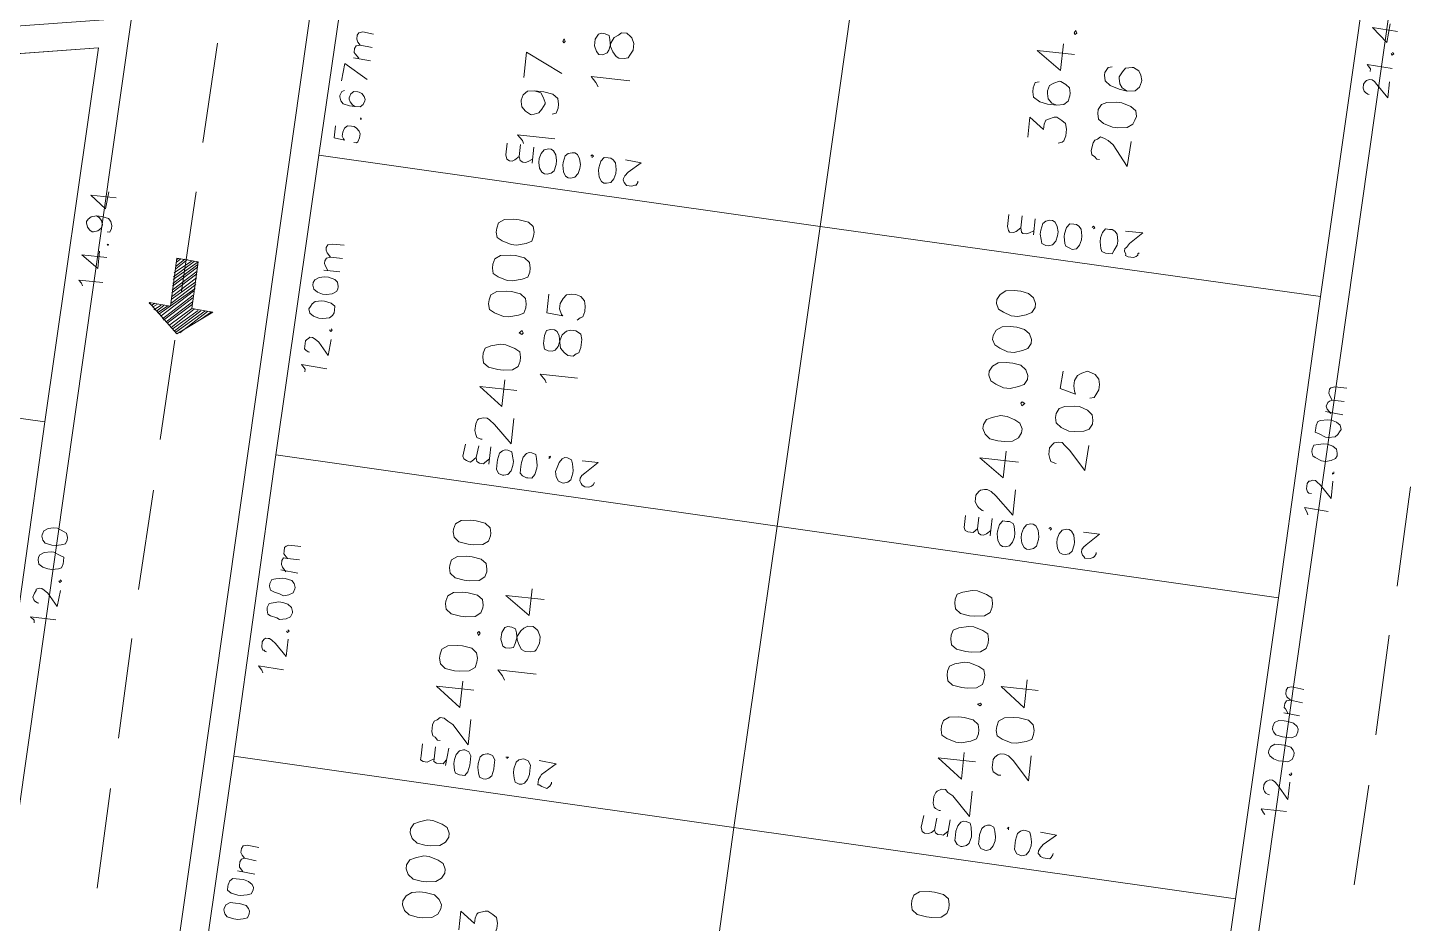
# Model space of a CAD drawing. Header units: metres. Extents: x -977055 to 805873, y -1033982 to 242021.
# Drawn here: x 2542.3 to 2597.1, y 998.5 to 1034.1 of the extents above; entities that cross this region are included whole.
import ezdxf

# ---------------------------------------------------------------- set-up
doc = ezdxf.new("R2010")
doc.units = ezdxf.units.M
for name, color, linetype in [('PDF_acera', 7, 'Continuous'), ('PDF_areas por lote', 7, 'Continuous'), ('PDF_COTAS', 7, 'Continuous'), ('PDF_CVL_LOTIF', 7, 'Continuous'), ('PDF_linea de centro', 7, 'Continuous'), ('PDF_lote nuevo', 7, 'Continuous'), ('PDF_LOTES', 7, 'Continuous'), ('PDF_No. lotes', 7, 'Continuous'), ('PDF_VIAS', 7, 'Continuous')]:
    doc.layers.add(name, color=color, linetype=linetype)

# ---------------------------------------------------------------- blocks, each defined once
blk = doc.blocks.new('CALLE')
at = {"layer": 'PDF_acera', "lineweight": 9}
for points in [[(-13.081824, -63.631008), (-7.154784, -96.3144), (-58.127328, -94.578624), (-59.397408, -93.223872), (-58.339008, -62.106912), (-56.984256, -60.836832), (-14.690592, -62.276256)], [(-13.97088, -63.800352), (-8.213184, -95.383008), (-20.151936, -94.959648)], [(-11.896416, -134.62848), (5.249664, -135.221184), (5.757696, -134.501472)]]:
    blk.add_lwpolyline(points, dxfattribs=at)
blk.add_lwpolyline([(6.731424, -134.62848), (-5.673024, -101.945088), (-58.339008, -100.166976), (-59.69376, -101.437056), (-60.75216, -132.554016), (-59.48208, -133.908768), (5.673024, -136.11024)], close=True, dxfattribs=at)
at = {"layer": 'PDF_areas por lote', "lineweight": 9}
for points in [[(-34.122816, -107.829792), (-34.29216, -107.914464), (-34.419168, -108.083808), (-34.461504, -108.337824), (-34.461504, -108.507168), (-34.419168, -108.80352), (-34.29216, -108.972864), (-34.122816, -109.057536), (-33.995808, -109.057536), (-33.826464, -108.972864), (-33.699456, -108.80352), (-33.65712, -108.507168), (-33.65712, -108.337824), (-33.699456, -108.083808), (-33.826464, -107.914464), (-33.995808, -107.829792)], [(-32.979744, -107.829792), (-33.149088, -107.914464), (-33.276096, -108.083808), (-33.318432, -108.337824), (-33.318432, -108.507168), (-33.276096, -108.80352), (-33.149088, -108.972864), (-32.979744, -109.057536), (-32.852736, -109.057536), (-32.683392, -108.972864), (-32.59872, -108.80352), (-32.514048, -108.507168), (-32.514048, -108.337824), (-32.59872, -108.083808), (-32.683392, -107.914464), (-32.852736, -107.829792)], [(-31.836672, -107.829792), (-32.006016, -107.914464), (-32.133024, -108.083808), (-32.17536, -108.337824), (-32.17536, -108.507168), (-32.133024, -108.80352), (-32.006016, -108.972864), (-31.836672, -109.057536), (-31.709664, -109.057536), (-31.54032, -108.972864), (-31.455648, -108.80352), (-31.370976, -108.507168), (-31.370976, -108.337824), (-31.455648, -108.083808), (-31.54032, -107.914464), (-31.709664, -107.829792)], [(-26.24832, -108.16848), (-26.417664, -108.210816), (-26.544672, -108.38016), (-26.587008, -108.676512), (-26.587008, -108.845856), (-26.544672, -109.142208), (-26.417664, -109.311552), (-26.24832, -109.353888), (-26.121312, -109.353888), (-25.951968, -109.311552), (-25.82496, -109.142208), (-25.782624, -108.845856), (-25.782624, -108.676512), (-25.82496, -108.38016), (-25.951968, -108.210816), (-26.121312, -108.16848)], [(-24.512544, -108.16848), (-24.681888, -108.210816), (-24.808896, -108.38016), (-24.851232, -108.676512), (-24.851232, -108.845856), (-24.808896, -109.142208), (-24.681888, -109.311552), (-24.512544, -109.353888), (-24.427872, -109.353888), (-24.258528, -109.311552), (-24.13152, -109.142208), (-24.089184, -108.845856), (-24.089184, -108.676512), (-24.13152, -108.38016), (-24.258528, -108.210816), (-24.427872, -108.16848)], [(-23.369472, -108.16848), (-23.538816, -108.210816), (-23.665824, -108.38016), (-23.70816, -108.676512), (-23.70816, -108.845856), (-23.665824, -109.142208), (-23.538816, -109.311552), (-23.369472, -109.353888), (-23.2848, -109.353888), (-23.115456, -109.311552), (-22.988448, -109.142208), (-22.946112, -108.845856), (-22.946112, -108.676512), (-22.988448, -108.38016), (-23.115456, -108.210816), (-23.2848, -108.16848)], [(-22.2264, -108.16848), (-22.395744, -108.210816), (-22.522752, -108.38016), (-22.565088, -108.676512), (-22.565088, -108.845856), (-22.522752, -109.142208), (-22.395744, -109.311552), (-22.2264, -109.353888), (-22.141728, -109.353888), (-21.972384, -109.311552), (-21.845376, -109.142208), (-21.80304, -108.845856), (-21.80304, -108.676512), (-21.845376, -108.38016), (-21.972384, -108.210816), (-22.141728, -108.16848)], [(-16.638048, -108.507168), (-16.807392, -108.549504), (-16.9344, -108.718848), (-16.976736, -109.0152), (-16.976736, -109.184544), (-16.9344, -109.480896), (-16.807392, -109.65024), (-16.638048, -109.692576), (-16.51104, -109.692576), (-16.341696, -109.65024), (-16.257024, -109.480896), (-16.172352, -109.184544), (-16.172352, -109.0152), (-16.257024, -108.718848), (-16.341696, -108.549504), (-16.51104, -108.507168)], [(-14.944608, -108.507168), (-15.113952, -108.549504), (-15.198624, -108.718848), (-15.283296, -109.0152), (-15.283296, -109.184544), (-15.198624, -109.480896), (-15.113952, -109.65024), (-14.944608, -109.692576), (-14.8176, -109.692576), (-14.648256, -109.65024), (-14.521248, -109.480896), (-14.478912, -109.184544), (-14.478912, -109.0152), (-14.521248, -108.718848), (-14.648256, -108.549504), (-14.8176, -108.507168)], [(-13.801536, -108.507168), (-13.97088, -108.549504), (-14.055552, -108.718848), (-14.140224, -109.0152), (-14.140224, -109.184544), (-14.055552, -109.480896), (-13.97088, -109.65024), (-13.801536, -109.692576), (-13.674528, -109.692576), (-13.505184, -109.65024), (-13.378176, -109.480896), (-13.33584, -109.184544), (-13.33584, -109.0152), (-13.378176, -108.718848), (-13.505184, -108.549504), (-13.674528, -108.507168)], [(-12.658464, -108.507168), (-12.827808, -108.549504), (-12.91248, -108.718848), (-12.997152, -109.0152), (-12.997152, -109.184544), (-12.91248, -109.480896), (-12.827808, -109.65024), (-12.658464, -109.692576), (-12.531456, -109.692576), (-12.362112, -109.65024), (-12.235104, -109.480896), (-12.192768, -109.184544), (-12.192768, -109.0152), (-12.235104, -108.718848), (-12.362112, -108.549504), (-12.531456, -108.507168)], [(-25.316928, -109.269216), (-25.4016, -109.311552), (-25.316928, -109.353888), (-25.274592, -109.311552)], [(-15.748992, -109.565568), (-15.791328, -109.65024), (-15.748992, -109.692576), (-15.66432, -109.65024)], [(-6.435072, -109.946592), (-6.477408, -109.988928), (-6.435072, -110.031264), (-6.3504, -109.988928)], [(-32.38704, -123.8328), (-32.556384, -123.875136), (-32.683392, -124.04448), (-32.725728, -124.340832), (-32.725728, -124.510176), (-32.683392, -124.806528), (-32.556384, -124.975872), (-32.38704, -125.018208), (-32.260032, -125.018208), (-32.090688, -124.975872), (-31.96368, -124.806528), (-31.921344, -124.510176), (-31.921344, -124.340832), (-31.96368, -124.04448), (-32.090688, -123.875136), (-32.260032, -123.8328)], [(-26.798688, -124.171488), (-26.968032, -124.213824), (-27.052704, -124.383168), (-27.137376, -124.67952), (-27.137376, -124.848864), (-27.052704, -125.145216), (-26.968032, -125.31456), (-26.798688, -125.356896), (-26.67168, -125.356896), (-26.502336, -125.31456), (-26.375328, -125.145216), (-26.332992, -124.848864), (-26.332992, -124.67952), (-26.375328, -124.383168), (-26.502336, -124.213824), (-26.67168, -124.171488)], [(-25.062912, -124.171488), (-25.232256, -124.213824), (-25.359264, -124.383168), (-25.4016, -124.67952), (-25.4016, -124.848864), (-25.359264, -125.145216), (-25.232256, -125.31456), (-25.062912, -125.356896), (-24.935904, -125.356896), (-24.76656, -125.31456), (-24.681888, -125.145216), (-24.597216, -124.848864), (-24.597216, -124.67952), (-24.681888, -124.383168), (-24.76656, -124.213824), (-24.935904, -124.171488)], [(-23.91984, -124.171488), (-24.089184, -124.213824), (-24.216192, -124.383168), (-24.258528, -124.67952), (-24.258528, -124.848864), (-24.216192, -125.145216), (-24.089184, -125.31456), (-23.91984, -125.356896), (-23.792832, -125.356896), (-23.623488, -125.31456), (-23.538816, -125.145216), (-23.454144, -124.848864), (-23.454144, -124.67952), (-23.538816, -124.383168), (-23.623488, -124.213824), (-23.792832, -124.171488)], [(-22.776768, -124.171488), (-22.946112, -124.213824), (-23.07312, -124.383168), (-23.115456, -124.67952), (-23.115456, -124.848864), (-23.07312, -125.145216), (-22.946112, -125.31456), (-22.776768, -125.356896), (-22.64976, -125.356896), (-22.480416, -125.31456), (-22.395744, -125.145216), (-22.311072, -124.848864), (-22.311072, -124.67952), (-22.395744, -124.383168), (-22.480416, -124.213824), (-22.64976, -124.171488)], [(-17.188416, -124.46784), (-17.35776, -124.552512), (-17.484768, -124.721856), (-17.527104, -124.975872), (-17.527104, -125.187552), (-17.484768, -125.441568), (-17.35776, -125.610912), (-17.188416, -125.695584), (-17.061408, -125.695584), (-16.892064, -125.610912), (-16.807392, -125.441568), (-16.72272, -125.187552), (-16.72272, -124.975872), (-16.807392, -124.721856), (-16.892064, -124.552512), (-17.061408, -124.46784)], [(-15.494976, -124.46784), (-15.66432, -124.552512), (-15.748992, -124.721856), (-15.833664, -124.975872), (-15.833664, -125.187552), (-15.748992, -125.441568), (-15.66432, -125.610912), (-15.494976, -125.695584), (-15.367968, -125.695584), (-15.198624, -125.610912), (-15.071616, -125.441568), (-15.02928, -125.187552), (-15.02928, -124.975872), (-15.071616, -124.721856), (-15.198624, -124.552512), (-15.367968, -124.46784)], [(-14.351904, -124.46784), (-14.521248, -124.552512), (-14.60592, -124.721856), (-14.690592, -124.975872), (-14.690592, -125.187552), (-14.60592, -125.441568), (-14.521248, -125.610912), (-14.351904, -125.695584), (-14.224896, -125.695584), (-14.055552, -125.610912), (-13.928544, -125.441568), (-13.886208, -125.187552), (-13.886208, -124.975872), (-13.928544, -124.721856), (-14.055552, -124.552512), (-14.224896, -124.46784)], [(-13.208832, -124.46784), (-13.378176, -124.552512), (-13.462848, -124.721856), (-13.54752, -124.975872), (-13.54752, -125.187552), (-13.462848, -125.441568), (-13.378176, -125.610912), (-13.208832, -125.695584), (-13.081824, -125.695584), (-12.91248, -125.610912), (-12.785472, -125.441568), (-12.743136, -125.187552), (-12.743136, -124.975872), (-12.785472, -124.721856), (-12.91248, -124.552512), (-13.081824, -124.46784)], [(-25.867296, -125.229888), (-25.909632, -125.31456), (-25.867296, -125.356896), (-25.82496, -125.31456)], [(-16.257024, -125.568576), (-16.341696, -125.610912), (-16.257024, -125.695584), (-16.214688, -125.610912)], [(-4.44528, -125.991936), (-4.487616, -126.034272), (-4.44528, -126.076608), (-4.360608, -126.034272)]]:
    blk.add_lwpolyline(points, close=True, dxfattribs=at)
for points in [[(-28.830816, -108.464832), (-28.830816, -108.38016), (-28.746144, -108.295488), (-28.703808, -108.210816), (-28.5768, -108.16848), (-28.36512, -108.16848), (-28.238112, -108.210816), (-28.195776, -108.295488), (-28.111104, -108.38016), (-28.111104, -108.507168), (-28.195776, -108.634176), (-28.280448, -108.80352), (-28.873152, -109.353888), (-28.068768, -109.353888)], [(-27.137376, -109.353888), (-27.137376, -108.16848), (-27.73008, -108.972864), (-26.88336, -108.972864)], [(-19.220544, -108.761184), (-19.220544, -108.718848), (-19.178208, -108.59184), (-19.093536, -108.549504), (-18.966528, -108.507168), (-18.754848, -108.507168), (-18.62784, -108.549504), (-18.585504, -108.59184), (-18.543168, -108.718848), (-18.543168, -108.845856), (-18.585504, -108.930528), (-18.712512, -109.099872), (-19.26288, -109.692576), (-18.458496, -109.692576)], [(-17.56944, -109.692576), (-17.56944, -108.507168), (-18.119808, -109.269216), (-17.273088, -109.269216)], [(-9.779616, -109.057536), (-9.694944, -109.0152), (-9.5256, -108.845856), (-9.5256, -110.031264)], [(-8.086176, -109.22688), (-8.128512, -109.43856), (-8.25552, -109.523232), (-8.424864, -109.607904), (-8.4672, -109.607904), (-8.636544, -109.523232), (-8.763552, -109.43856), (-8.848224, -109.22688), (-8.848224, -109.184544), (-8.763552, -109.0152), (-8.636544, -108.888192), (-8.4672, -108.845856), (-8.424864, -108.845856), (-8.25552, -108.888192), (-8.128512, -109.0152), (-8.086176, -109.22688), (-8.086176, -109.523232), (-8.128512, -109.819584), (-8.25552, -109.988928), (-8.424864, -110.031264), (-8.551872, -110.031264), (-8.721216, -109.988928), (-8.763552, -109.86192)], [(-7.451136, -110.031264), (-6.900768, -108.845856), (-7.705152, -108.845856)], [(-29.338848, -124.425504), (-29.338848, -124.383168), (-29.296512, -124.25616), (-29.254176, -124.213824), (-29.127168, -124.171488), (-28.915488, -124.171488), (-28.78848, -124.213824), (-28.746144, -124.25616), (-28.661472, -124.383168), (-28.661472, -124.510176), (-28.746144, -124.594848), (-28.830816, -124.764192), (-29.42352, -125.356896), (-28.619136, -125.356896)], [(-27.687744, -125.356896), (-27.687744, -124.171488), (-28.280448, -124.975872), (-27.433728, -124.975872)], [(-19.770912, -124.764192), (-19.770912, -124.721856), (-19.68624, -124.594848), (-19.643904, -124.552512), (-19.516896, -124.46784), (-19.305216, -124.46784), (-19.178208, -124.552512), (-19.135872, -124.594848), (-19.093536, -124.721856), (-19.093536, -124.806528), (-19.135872, -124.933536), (-19.26288, -125.10288), (-19.813248, -125.695584), (-19.008864, -125.695584)], [(-18.119808, -125.695584), (-18.119808, -124.46784), (-18.670176, -125.272224), (-17.823456, -125.272224)], [(-7.874496, -124.8912), (-7.239456, -124.8912), (-7.578144, -125.356896), (-7.4088, -125.356896), (-7.281792, -125.399232), (-7.239456, -125.483904), (-7.154784, -125.653248), (-7.154784, -125.73792), (-7.239456, -125.907264), (-7.324128, -126.034272), (-7.493472, -126.076608), (-7.705152, -126.076608), (-7.874496, -126.034272), (-7.916832, -125.991936), (-7.959168, -125.864928)], [(-6.096384, -125.060544), (-6.13872, -124.933536), (-6.308064, -124.8912), (-6.435072, -124.8912), (-6.604416, -124.933536), (-6.731424, -125.145216), (-6.77376, -125.399232), (-6.77376, -125.695584), (-6.731424, -125.907264), (-6.604416, -126.034272), (-6.435072, -126.076608), (-6.3504, -126.076608), (-6.181056, -126.034272), (-6.096384, -125.907264), (-6.011712, -125.73792), (-6.011712, -125.695584), (-6.096384, -125.52624), (-6.181056, -125.399232), (-6.3504, -125.356896), (-6.435072, -125.356896), (-6.604416, -125.399232), (-6.731424, -125.52624), (-6.77376, -125.695584)], [(-5.122656, -126.076608), (-5.122656, -124.8912), (-5.673024, -125.695584), (-4.826304, -125.695584)]]:
    blk.add_lwpolyline(points, dxfattribs=at)
at = {"layer": 'PDF_COTAS', "lineweight": 9}
for points in [[(-26.502336, -95.298336), (-26.417664, -95.298336), (-26.332992, -95.171328), (-26.332992, -95.975712)], [(-25.867296, -95.383008), (-25.867296, -95.340672), (-25.82496, -95.256), (-25.782624, -95.213664), (-25.697952, -95.171328), (-25.570944, -95.213664), (-25.486272, -95.256), (-25.443936, -95.256), (-25.4016, -95.340672), (-25.4016, -95.425344), (-25.443936, -95.510016), (-25.528608, -95.637024), (-25.909632, -95.975712), (-25.4016, -96.018048)], [(-15.748992, -95.67936), (-15.66432, -95.637024), (-15.579648, -95.552352), (-15.579648, -96.3144)], [(-14.775264, -96.356736), (-14.775264, -95.552352), (-15.156288, -96.10272), (-14.60592, -96.10272)], [(-13.505184, -95.89104), (-13.54752, -95.975712), (-13.632192, -96.060384), (-13.7592, -96.10272), (-13.801536, -96.10272), (-13.886208, -96.060384), (-13.97088, -95.975712), (-14.013216, -95.848704), (-14.013216, -95.806368), (-13.97088, -95.721696), (-13.886208, -95.637024), (-13.7592, -95.594688), (-13.716864, -95.594688), (-13.632192, -95.637024), (-13.54752, -95.721696), (-13.505184, -95.89104), (-13.505184, -96.060384), (-13.54752, -96.272064), (-13.632192, -96.356736), (-13.7592, -96.399072), (-13.843872, -96.399072), (-13.97088, -96.356736), (-13.97088, -96.272064)], [(-12.870144, -96.441408), (-12.870144, -95.637024), (-13.251168, -96.145056), (-12.7008, -96.187392)], [(-25.105248, -95.933376), (-25.147584, -95.975712), (-25.105248, -96.018048), (-25.062912, -95.975712)], [(-14.351904, -96.3144), (-14.39424, -96.356736), (-14.351904, -96.356736)], [(-33.65712, -103.08816), (-33.614784, -102.537792)], [(-33.614784, -102.707136), (-33.487776, -102.580128), (-33.44544, -102.580128), (-33.318432, -102.580128), (-33.23376, -102.622464), (-33.191424, -102.707136), (-33.23376, -103.08816)], [(-33.191424, -102.707136), (-33.106752, -102.622464), (-33.02208, -102.580128), (-32.895072, -102.580128), (-32.8104, -102.622464), (-32.768064, -102.749472), (-32.8104, -103.130496)], [(-27.30672, -102.6648), (-27.222048, -102.622464), (-27.09504, -102.495456), (-27.137376, -103.29984)], [(-26.629344, -102.707136), (-26.629344, -102.6648), (-26.587008, -102.622464), (-26.587008, -102.580128), (-26.502336, -102.537792), (-26.332992, -102.537792), (-26.24832, -102.580128), (-26.205984, -102.622464), (-26.205984, -102.707136), (-26.205984, -102.749472), (-26.24832, -102.834144), (-26.332992, -102.961152), (-26.714016, -103.342176), (-26.163648, -103.342176)], [(-17.696448, -102.961152), (-17.611776, -102.961152), (-17.484768, -102.834144), (-17.527104, -103.638528)], [(-25.909632, -103.257504), (-25.951968, -103.29984), (-25.909632, -103.342176), (-25.867296, -103.29984)], [(-24.046848, -103.426848), (-24.004512, -102.87648)], [(-24.046848, -103.045824), (-23.91984, -102.918816), (-23.835168, -102.87648), (-23.70816, -102.87648), (-23.623488, -102.918816), (-23.623488, -103.045824), (-23.623488, -103.426848)], [(-23.623488, -103.045824), (-23.49648, -102.918816), (-23.411808, -102.918816), (-23.2848, -102.918816), (-23.242464, -102.961152), (-23.200128, -103.045824), (-23.200128, -103.426848)], [(-17.061408, -103.045824), (-17.061408, -103.003488), (-17.019072, -102.918816), (-16.976736, -102.87648), (-16.892064, -102.87648), (-16.72272, -102.87648), (-16.680384, -102.918816), (-16.638048, -102.961152), (-16.595712, -103.003488), (-16.595712, -103.08816), (-16.638048, -103.172832), (-16.72272, -103.29984), (-17.103744, -103.638528), (-16.595712, -103.680864)], [(-14.436576, -103.7232), (-14.436576, -103.215168)], [(-14.436576, -103.342176), (-14.309568, -103.257504), (-14.224896, -103.215168), (-14.140224, -103.215168), (-14.055552, -103.257504), (-14.013216, -103.384512), (-14.013216, -103.765536)], [(-14.013216, -103.384512), (-13.886208, -103.257504), (-13.801536, -103.215168), (-13.716864, -103.215168), (-13.632192, -103.257504), (-13.589856, -103.384512), (-13.589856, -103.765536)], [(-9.864288, -103.08816), (-10.245312, -103.08816), (-10.287648, -103.426848), (-10.245312, -103.384512), (-10.16064, -103.342176), (-10.033632, -103.342176), (-9.906624, -103.384512), (-9.821952, -103.469184), (-9.821952, -103.596192), (-9.821952, -103.680864), (-9.864288, -103.765536), (-9.94896, -103.850208), (-10.033632, -103.892544), (-10.16064, -103.892544), (-10.287648, -103.850208), (-10.329984, -103.807872), (-10.329984, -103.7232)], [(-8.721216, -103.257504), (-8.763552, -103.172832), (-8.89056, -103.130496), (-8.932896, -103.130496), (-9.059904, -103.172832), (-9.144576, -103.257504), (-9.186912, -103.469184), (-9.186912, -103.638528), (-9.186912, -103.807872), (-9.10224, -103.892544), (-8.975232, -103.93488), (-8.932896, -103.93488), (-8.848224, -103.892544), (-8.763552, -103.807872), (-8.721216, -103.7232), (-8.721216, -103.680864), (-8.721216, -103.553856), (-8.805888, -103.469184), (-8.932896, -103.426848), (-8.975232, -103.426848), (-9.059904, -103.469184), (-9.144576, -103.553856), (-9.186912, -103.638528)], [(-8.424864, -103.130496), (-7.874496, -103.172832), (-8.297856, -103.93488)], [(-16.29936, -103.596192), (-16.341696, -103.638528), (-16.29936, -103.680864), (-16.257024, -103.638528)], [(-7.705152, -103.977216), (-7.662816, -103.426848)], [(-7.662816, -103.596192), (-7.535808, -103.469184), (-7.493472, -103.426848), (-7.366464, -103.426848), (-7.281792, -103.469184), (-7.239456, -103.596192), (-7.281792, -103.977216)], [(-7.239456, -103.596192), (-7.154784, -103.51152), (-7.070112, -103.469184), (-6.943104, -103.469184), (-6.858432, -103.51152), (-6.816096, -103.638528), (-6.858432, -103.977216)], [(-9.567936, -103.850208), (-9.567936, -103.892544), (-9.5256, -103.850208)], [(-29.42352, -108.337824), (-29.508192, -108.210816), (-29.550528, -108.126144), (-29.550528, -107.999136), (-29.508192, -107.914464), (-29.381184, -107.914464), (-29.00016, -107.914464)], [(-29.42352, -108.718848), (-29.550528, -108.634176), (-29.550528, -108.549504), (-29.550528, -108.422496), (-29.508192, -108.337824), (-29.42352, -108.337824), (-29.042496, -108.337824)], [(-19.813248, -108.634176), (-19.940256, -108.507168), (-19.982592, -108.464832), (-19.940256, -108.337824), (-19.89792, -108.253152), (-19.813248, -108.210816), (-19.432224, -108.253152)], [(-29.042496, -108.761184), (-29.592864, -108.718848)], [(-19.813248, -109.057536), (-19.940256, -108.930528), (-19.982592, -108.888192), (-19.982592, -108.761184), (-19.940256, -108.676512), (-19.813248, -108.634176), (-19.432224, -108.676512)], [(-10.202976, -108.972864), (-10.329984, -108.845856), (-10.37232, -108.761184), (-10.37232, -108.676512), (-10.329984, -108.59184), (-10.202976, -108.549504), (-9.821952, -108.549504)], [(-19.432224, -109.057536), (-19.982592, -109.057536)], [(-10.245312, -109.396224), (-10.329984, -109.269216), (-10.37232, -109.184544), (-10.37232, -109.099872), (-10.329984, -109.0152), (-10.202976, -108.972864), (-9.821952, -108.972864)], [(-9.864288, -109.396224), (-10.37232, -109.396224)], [(-29.169504, -110.623968), (-29.127168, -110.666304), (-29.127168, -110.623968), (-29.127168, -110.581632)], [(-19.601568, -110.92032), (-19.559232, -110.962656), (-19.516896, -110.962656), (-19.559232, -110.92032)], [(-9.991296, -111.259008), (-9.94896, -111.301344), (-9.906624, -111.259008), (-9.94896, -111.216672)], [(-29.762208, -112.105728), (-29.804544, -112.105728), (-29.889216, -112.063392), (-29.931552, -112.021056), (-29.973888, -111.97872), (-29.931552, -111.809376), (-29.889216, -111.724704), (-29.889216, -111.682368), (-29.804544, -111.682368), (-29.719872, -111.682368), (-29.6352, -111.724704), (-29.550528, -111.76704), (-29.169504, -112.1904), (-29.127168, -111.640032)], [(-20.194272, -112.444416), (-20.278944, -112.40208), (-20.32128, -112.359744), (-20.363616, -112.275072), (-20.363616, -112.148064), (-20.32128, -112.063392), (-20.278944, -112.021056), (-20.194272, -111.97872), (-20.1096, -111.97872), (-20.024928, -112.021056), (-19.940256, -112.105728), (-19.559232, -112.486752), (-19.559232, -111.97872)], [(-10.584, -112.783104), (-10.626336, -112.783104), (-10.711008, -112.740768), (-10.711008, -112.698432), (-10.753344, -112.61376), (-10.753344, -112.444416), (-10.711008, -112.40208), (-10.668672, -112.359744), (-10.584, -112.317408), (-10.541664, -112.317408), (-10.456992, -112.359744), (-10.329984, -112.444416), (-9.991296, -112.82544), (-9.94896, -112.317408)], [(-29.973888, -124.298496), (-30.05856, -124.213824), (-30.100896, -124.129152), (-30.100896, -124.002144), (-30.05856, -123.917472), (-29.931552, -123.875136), (-29.550528, -123.917472)], [(-20.363616, -124.637184), (-20.490624, -124.510176), (-20.490624, -124.425504), (-20.490624, -124.340832), (-20.448288, -124.25616), (-20.363616, -124.213824), (-19.982592, -124.213824)], [(-29.973888, -124.721856), (-30.100896, -124.594848), (-30.100896, -124.552512), (-30.100896, -124.425504), (-30.05856, -124.340832), (-29.973888, -124.298496), (-29.592864, -124.340832)], [(-20.363616, -125.060544), (-20.490624, -124.933536), (-20.53296, -124.848864), (-20.53296, -124.764192), (-20.490624, -124.67952), (-20.363616, -124.637184), (-19.982592, -124.637184)], [(-10.753344, -124.975872), (-10.880352, -124.848864), (-10.922688, -124.764192), (-10.922688, -124.637184), (-10.880352, -124.594848), (-10.753344, -124.552512), (-10.37232, -124.552512)], [(-29.592864, -124.764192), (-30.143232, -124.721856)], [(-19.982592, -125.060544), (-20.53296, -125.060544)], [(-10.79568, -125.399232), (-10.880352, -125.272224), (-10.922688, -125.187552), (-10.922688, -125.060544), (-10.880352, -125.018208), (-10.753344, -124.975872), (-10.37232, -124.975872)], [(-10.414656, -125.399232), (-10.922688, -125.399232)], [(-29.719872, -126.626976), (-29.677536, -126.626976), (-29.6352, -126.626976), (-29.677536, -126.58464)], [(-20.151936, -126.923328), (-20.1096, -126.965664), (-20.067264, -126.923328), (-20.1096, -126.880992)], [(-10.541664, -127.262016), (-10.499328, -127.304352), (-10.456992, -127.262016), (-10.499328, -127.21968)], [(-30.312576, -128.108736), (-30.354912, -128.108736), (-30.439584, -128.0664), (-30.48192, -128.024064), (-30.48192, -127.939392), (-30.48192, -127.812384), (-30.439584, -127.727712), (-30.397248, -127.685376), (-30.354912, -127.64304), (-30.27024, -127.64304), (-30.185568, -127.685376), (-30.05856, -127.770048), (-29.719872, -128.151072), (-29.677536, -127.64304)], [(-20.702304, -128.447424), (-20.74464, -128.447424), (-20.829312, -128.405088), (-20.871648, -128.362752), (-20.913984, -128.27808), (-20.913984, -128.108736), (-20.871648, -128.0664), (-20.829312, -128.024064), (-20.74464, -127.981728), (-20.659968, -127.981728), (-20.575296, -128.024064), (-20.490624, -128.108736), (-20.1096, -128.48976), (-20.1096, -127.981728)], [(-11.134368, -128.786112), (-11.176704, -128.743776), (-11.21904, -128.743776), (-11.261376, -128.70144), (-11.303712, -128.616768), (-11.303712, -128.447424), (-11.261376, -128.362752), (-11.21904, -128.362752), (-11.134368, -128.320416), (-11.049696, -128.320416), (-11.00736, -128.362752), (-10.880352, -128.447424), (-10.499328, -128.828448), (-10.499328, -128.27808)], [(-28.36512, -134.62848), (-28.322784, -134.586144), (-28.195776, -134.501472), (-28.195776, -135.305856)], [(-27.73008, -134.713152), (-27.73008, -134.670816), (-27.687744, -134.586144), (-27.645408, -134.543808), (-27.560736, -134.501472), (-27.433728, -134.501472), (-27.349056, -134.543808), (-27.30672, -134.586144), (-27.264384, -134.670816), (-27.264384, -134.755488), (-27.30672, -134.84016), (-27.391392, -134.924832), (-27.814752, -135.305856), (-27.264384, -135.305856)], [(-25.147584, -135.390528), (-25.105248, -134.882496)], [(-25.105248, -135.009504), (-24.97824, -134.924832), (-24.935904, -134.882496), (-24.808896, -134.882496), (-24.724224, -134.924832), (-24.681888, -135.05184), (-24.724224, -135.432864)], [(-24.681888, -135.05184), (-24.597216, -134.924832), (-24.512544, -134.882496), (-24.385536, -134.882496), (-24.300864, -134.924832), (-24.258528, -135.05184), (-24.300864, -135.432864)], [(-18.797184, -134.967168), (-18.712512, -134.924832), (-18.585504, -134.84016), (-18.62784, -135.602208)], [(-18.119808, -135.009504), (-18.119808, -134.924832), (-18.077472, -134.882496), (-17.9928, -134.84016), (-17.823456, -134.84016), (-17.738784, -134.882496), (-17.738784, -134.924832), (-17.696448, -135.009504), (-17.696448, -135.094176), (-17.738784, -135.136512), (-17.823456, -135.26352), (-18.20448, -135.644544), (-17.654112, -135.644544)], [(-27.010368, -135.26352), (-27.052704, -135.305856), (-27.010368, -135.348192), (-26.968032, -135.305856)], [(-15.537312, -135.729216), (-15.494976, -135.178848)], [(-15.537312, -135.348192), (-15.410304, -135.221184), (-15.325632, -135.178848), (-15.198624, -135.221184), (-15.156288, -135.26352), (-15.113952, -135.348192), (-15.113952, -135.729216)], [(-15.113952, -135.348192), (-14.986944, -135.26352), (-14.902272, -135.221184), (-14.775264, -135.221184), (-14.732928, -135.26352), (-14.690592, -135.390528), (-14.690592, -135.771552)], [(-5.376672, -135.4752), (-5.376672, -135.432864), (-5.334336, -135.348192), (-5.292, -135.305856), (-5.207328, -135.26352), (-5.08032, -135.26352), (-4.995648, -135.305856), (-4.953312, -135.348192), (-4.910976, -135.432864), (-4.910976, -135.517536), (-4.953312, -135.602208), (-5.037984, -135.68688), (-5.419008, -136.067904), (-4.910976, -136.067904)], [(-4.65696, -135.432864), (-4.572288, -135.432864), (-4.44528, -135.305856), (-4.487616, -136.11024)], [(-3.302208, -136.152576), (-3.259872, -135.348192), (-3.683232, -135.856224), (-3.090528, -135.89856)], [(-17.400096, -135.602208), (-17.442432, -135.602208), (-17.400096, -135.644544), (-17.35776, -135.644544)], [(-4.02192, -136.025568), (-4.064256, -136.067904), (-4.02192, -136.11024), (-3.979584, -136.067904)]]:
    blk.add_lwpolyline(points, dxfattribs=at)
for points in [[(-24.512544, -95.213664), (-24.639552, -95.256), (-24.724224, -95.383008), (-24.76656, -95.552352), (-24.76656, -95.67936), (-24.724224, -95.89104), (-24.681888, -95.975712), (-24.55488, -96.018048), (-24.470208, -96.018048), (-24.3432, -96.018048), (-24.300864, -95.89104), (-24.216192, -95.67936), (-24.216192, -95.594688), (-24.258528, -95.383008), (-24.3432, -95.256), (-24.427872, -95.213664)], [(-23.750496, -95.256), (-23.877504, -95.298336), (-23.962176, -95.383008), (-24.004512, -95.594688), (-24.004512, -95.721696), (-23.962176, -95.89104), (-23.91984, -96.018048), (-23.792832, -96.060384), (-23.70816, -96.060384), (-23.581152, -96.018048), (-23.538816, -95.933376), (-23.454144, -95.721696), (-23.454144, -95.594688), (-23.49648, -95.425344), (-23.581152, -95.298336), (-23.70816, -95.256)], [(-34.884864, -102.24144), (-35.011872, -102.283776), (-35.096544, -102.368448), (-35.13888, -102.580128), (-35.13888, -102.707136), (-35.096544, -102.87648), (-35.054208, -103.003488), (-34.9272, -103.045824), (-34.842528, -103.045824), (-34.757856, -103.003488), (-34.673184, -102.918816), (-34.630848, -102.707136), (-34.630848, -102.580128), (-34.630848, -102.410784), (-34.71552, -102.283776), (-34.842528, -102.24144)], [(-34.122816, -102.283776), (-34.249824, -102.283776), (-34.334496, -102.410784), (-34.376832, -102.622464), (-34.376832, -102.707136), (-34.334496, -102.918816), (-34.29216, -103.045824), (-34.165152, -103.08816), (-34.08048, -103.08816), (-33.995808, -103.045824), (-33.911136, -102.918816), (-33.8688, -102.749472), (-33.8688, -102.622464), (-33.8688, -102.410784), (-33.953472, -102.326112), (-34.08048, -102.283776)], [(-25.316928, -102.580128), (-25.443936, -102.622464), (-25.486272, -102.707136), (-25.528608, -102.918816), (-25.570944, -103.003488), (-25.528608, -103.215168), (-25.443936, -103.342176), (-25.316928, -103.384512), (-25.274592, -103.384512), (-25.147584, -103.342176), (-25.062912, -103.215168), (-25.020576, -103.045824), (-25.020576, -102.918816), (-25.062912, -102.749472), (-25.105248, -102.622464), (-25.232256, -102.580128)], [(-24.55488, -102.580128), (-24.681888, -102.622464), (-24.724224, -102.749472), (-24.76656, -102.918816), (-24.808896, -103.045824), (-24.76656, -103.215168), (-24.681888, -103.342176), (-24.55488, -103.384512), (-24.512544, -103.384512), (-24.385536, -103.342176), (-24.300864, -103.257504), (-24.258528, -103.045824), (-24.258528, -102.961152), (-24.300864, -102.749472), (-24.3432, -102.622464), (-24.470208, -102.580128)], [(-15.706656, -102.87648), (-15.833664, -102.918816), (-15.918336, -103.045824), (-15.960672, -103.215168), (-15.960672, -103.342176), (-15.918336, -103.553856), (-15.833664, -103.638528), (-15.748992, -103.680864), (-15.66432, -103.680864), (-15.537312, -103.680864), (-15.45264, -103.553856), (-15.410304, -103.342176), (-15.410304, -103.257504), (-15.45264, -103.045824), (-15.537312, -102.961152), (-15.621984, -102.918816)], [(-14.944608, -102.918816), (-15.071616, -102.961152), (-15.156288, -103.08816), (-15.198624, -103.257504), (-15.198624, -103.384512), (-15.156288, -103.553856), (-15.071616, -103.680864), (-14.986944, -103.7232), (-14.902272, -103.7232), (-14.775264, -103.680864), (-14.690592, -103.596192), (-14.648256, -103.384512), (-14.648256, -103.257504), (-14.690592, -103.08816), (-14.775264, -102.961152), (-14.859936, -102.918816)], [(-29.84688, -109.269216), (-29.84688, -109.353888), (-29.719872, -109.43856), (-29.508192, -109.480896), (-29.42352, -109.480896), (-29.21184, -109.480896), (-29.084832, -109.396224), (-29.042496, -109.269216), (-29.042496, -109.22688), (-29.084832, -109.099872), (-29.21184, -109.0152), (-29.381184, -108.972864), (-29.508192, -108.972864), (-29.719872, -109.0152), (-29.804544, -109.057536), (-29.84688, -109.184544)], [(-20.278944, -109.565568), (-20.236608, -109.692576), (-20.1096, -109.777248), (-19.940256, -109.819584), (-19.813248, -109.819584), (-19.643904, -109.777248), (-19.516896, -109.734912), (-19.47456, -109.607904), (-19.47456, -109.523232), (-19.516896, -109.43856), (-19.601568, -109.353888), (-19.813248, -109.311552), (-19.89792, -109.311552), (-20.1096, -109.311552), (-20.236608, -109.396224), (-20.278944, -109.523232)], [(-29.889216, -110.031264), (-29.84688, -110.115936), (-29.762208, -110.200608), (-29.550528, -110.242944), (-29.42352, -110.242944), (-29.254176, -110.242944), (-29.127168, -110.158272), (-29.084832, -110.031264), (-29.084832, -109.988928), (-29.127168, -109.86192), (-29.21184, -109.777248), (-29.42352, -109.734912), (-29.550528, -109.734912), (-29.719872, -109.777248), (-29.84688, -109.819584), (-29.889216, -109.946592)], [(-10.668672, -109.904256), (-10.626336, -110.031264), (-10.541664, -110.115936), (-10.329984, -110.158272), (-10.202976, -110.158272), (-10.033632, -110.115936), (-9.906624, -110.031264), (-9.864288, -109.946592), (-9.864288, -109.86192), (-9.906624, -109.734912), (-10.033632, -109.65024), (-10.202976, -109.607904), (-10.329984, -109.607904), (-10.499328, -109.65024), (-10.626336, -109.734912), (-10.668672, -109.819584)], [(-20.278944, -110.327616), (-20.278944, -110.454624), (-20.151936, -110.539296), (-19.940256, -110.581632), (-19.855584, -110.581632), (-19.643904, -110.539296), (-19.516896, -110.49696), (-19.47456, -110.369952), (-19.47456, -110.28528), (-19.516896, -110.200608), (-19.643904, -110.115936), (-19.813248, -110.0736), (-19.940256, -110.0736), (-20.151936, -110.0736), (-20.236608, -110.158272), (-20.278944, -110.28528)], [(-10.711008, -110.666304), (-10.668672, -110.793312), (-10.541664, -110.877984), (-10.37232, -110.92032), (-10.245312, -110.92032), (-10.075968, -110.877984), (-9.94896, -110.793312), (-9.906624, -110.70864), (-9.906624, -110.623968), (-9.94896, -110.49696), (-10.033632, -110.412288), (-10.245312, -110.369952), (-10.329984, -110.369952), (-10.541664, -110.412288), (-10.668672, -110.49696), (-10.711008, -110.581632)], [(-29.931552, -111.174336), (-29.889216, -111.259008), (-29.762208, -111.34368), (-29.592864, -111.386016), (-29.465856, -111.386016), (-29.296512, -111.386016), (-29.169504, -111.301344), (-29.127168, -111.174336), (-29.127168, -111.132), (-29.169504, -111.004992), (-29.254176, -110.92032), (-29.465856, -110.877984), (-29.592864, -110.877984), (-29.762208, -110.92032), (-29.889216, -110.962656), (-29.931552, -111.089664)], [(-20.32128, -111.470688), (-20.278944, -111.597696), (-20.194272, -111.682368), (-19.982592, -111.724704), (-19.89792, -111.724704), (-19.68624, -111.682368), (-19.559232, -111.640032), (-19.516896, -111.513024), (-19.516896, -111.428352), (-19.559232, -111.34368), (-19.68624, -111.259008), (-19.855584, -111.216672), (-19.982592, -111.174336), (-20.151936, -111.216672), (-20.278944, -111.301344), (-20.32128, -111.428352)], [(-10.753344, -111.809376), (-10.711008, -111.936384), (-10.584, -112.021056), (-10.414656, -112.063392), (-10.287648, -112.063392), (-10.075968, -112.021056), (-9.991296, -111.936384), (-9.94896, -111.851712), (-9.94896, -111.76704), (-9.94896, -111.640032), (-10.075968, -111.55536), (-10.287648, -111.513024), (-10.37232, -111.513024), (-10.584, -111.55536), (-10.711008, -111.640032), (-10.753344, -111.724704)], [(-30.397248, -125.229888), (-30.354912, -125.356896), (-30.27024, -125.441568), (-30.05856, -125.483904), (-29.973888, -125.483904), (-29.762208, -125.441568), (-29.6352, -125.399232), (-29.592864, -125.272224), (-29.592864, -125.187552), (-29.6352, -125.10288), (-29.762208, -125.018208), (-29.931552, -124.975872), (-30.05856, -124.975872), (-30.227904, -124.975872), (-30.354912, -125.060544), (-30.397248, -125.187552)], [(-20.829312, -125.568576), (-20.786976, -125.695584), (-20.659968, -125.780256), (-20.490624, -125.822592), (-20.363616, -125.822592), (-20.151936, -125.780256), (-20.067264, -125.73792), (-20.024928, -125.610912), (-20.024928, -125.52624), (-20.024928, -125.399232), (-20.151936, -125.31456), (-20.363616, -125.272224), (-20.448288, -125.272224), (-20.659968, -125.31456), (-20.786976, -125.399232), (-20.829312, -125.483904)], [(-30.439584, -125.991936), (-30.397248, -126.118944), (-30.27024, -126.203616), (-30.100896, -126.245952), (-29.973888, -126.245952), (-29.804544, -126.203616), (-29.677536, -126.16128), (-29.6352, -126.034272), (-29.6352, -125.9496), (-29.677536, -125.864928), (-29.762208, -125.780256), (-29.973888, -125.73792), (-30.100896, -125.73792), (-30.27024, -125.73792), (-30.397248, -125.822592), (-30.439584, -125.9496)], [(-11.21904, -125.907264), (-11.176704, -126.034272), (-11.049696, -126.118944), (-10.880352, -126.16128), (-10.753344, -126.16128), (-10.584, -126.118944), (-10.456992, -126.034272), (-10.414656, -125.9496), (-10.414656, -125.864928), (-10.456992, -125.73792), (-10.541664, -125.653248), (-10.753344, -125.610912), (-10.880352, -125.610912), (-11.049696, -125.653248), (-11.176704, -125.695584), (-11.21904, -125.822592)], [(-20.829312, -126.330624), (-20.786976, -126.457632), (-20.702304, -126.542304), (-20.490624, -126.58464), (-20.405952, -126.58464), (-20.194272, -126.542304), (-20.067264, -126.457632), (-20.024928, -126.37296), (-20.024928, -126.288288), (-20.067264, -126.16128), (-20.194272, -126.076608), (-20.363616, -126.034272), (-20.490624, -126.034272), (-20.659968, -126.076608), (-20.786976, -126.16128), (-20.829312, -126.245952)], [(-11.261376, -126.669312), (-11.21904, -126.79632), (-11.092032, -126.880992), (-10.922688, -126.923328), (-10.79568, -126.923328), (-10.584, -126.880992), (-10.499328, -126.79632), (-10.456992, -126.711648), (-10.456992, -126.626976), (-10.456992, -126.499968), (-10.584, -126.415296), (-10.79568, -126.37296), (-10.880352, -126.37296), (-11.092032, -126.415296), (-11.176704, -126.457632), (-11.21904, -126.58464)], [(-30.48192, -127.135008), (-30.439584, -127.262016), (-30.312576, -127.346688), (-30.143232, -127.389024), (-30.016224, -127.389024), (-29.84688, -127.346688), (-29.719872, -127.304352), (-29.677536, -127.177344), (-29.677536, -127.092672), (-29.719872, -127.008), (-29.804544, -126.923328), (-30.016224, -126.880992), (-30.100896, -126.880992), (-30.312576, -126.880992), (-30.439584, -126.965664), (-30.48192, -127.092672)], [(-20.871648, -127.473696), (-20.829312, -127.600704), (-20.74464, -127.685376), (-20.53296, -127.727712), (-20.448288, -127.727712), (-20.236608, -127.685376), (-20.1096, -127.600704), (-20.067264, -127.516032), (-20.067264, -127.43136), (-20.1096, -127.304352), (-20.236608, -127.21968), (-20.405952, -127.177344), (-20.53296, -127.177344), (-20.702304, -127.21968), (-20.829312, -127.304352), (-20.871648, -127.389024)], [(-11.261376, -127.812384), (-11.261376, -127.939392), (-11.134368, -127.981728), (-10.965024, -128.0664), (-10.838016, -128.0664), (-10.626336, -128.024064), (-10.541664, -127.939392), (-10.499328, -127.85472), (-10.499328, -127.770048), (-10.499328, -127.64304), (-10.626336, -127.558368), (-10.79568, -127.516032), (-10.922688, -127.516032), (-11.134368, -127.558368), (-11.21904, -127.600704), (-11.261376, -127.727712)], [(-26.417664, -134.543808), (-26.502336, -134.586144), (-26.587008, -134.713152), (-26.629344, -134.882496), (-26.629344, -135.009504), (-26.629344, -135.178848), (-26.544672, -135.305856), (-26.417664, -135.348192), (-26.332992, -135.348192), (-26.24832, -135.305856), (-26.163648, -135.221184), (-26.121312, -135.009504), (-26.121312, -134.924832), (-26.121312, -134.713152), (-26.205984, -134.586144), (-26.332992, -134.543808)], [(-25.655616, -134.586144), (-25.740288, -134.62848), (-25.82496, -134.713152), (-25.867296, -134.924832), (-25.867296, -135.009504), (-25.867296, -135.221184), (-25.782624, -135.348192), (-25.655616, -135.390528), (-25.570944, -135.390528), (-25.486272, -135.348192), (-25.4016, -135.221184), (-25.359264, -135.05184), (-25.359264, -134.924832), (-25.359264, -134.755488), (-25.443936, -134.62848), (-25.570944, -134.586144)], [(-16.807392, -134.882496), (-16.9344, -134.924832), (-16.976736, -135.009504), (-17.061408, -135.221184), (-17.061408, -135.348192), (-17.019072, -135.517536), (-16.9344, -135.644544), (-16.849728, -135.68688), (-16.765056, -135.68688), (-16.638048, -135.644544), (-16.553376, -135.517536), (-16.51104, -135.348192), (-16.51104, -135.221184), (-16.553376, -135.05184), (-16.595712, -134.924832), (-16.72272, -134.882496)], [(-16.045344, -134.924832), (-16.172352, -134.924832), (-16.214688, -135.05184), (-16.29936, -135.26352), (-16.29936, -135.348192), (-16.257024, -135.559872), (-16.172352, -135.644544), (-16.08768, -135.68688), (-16.003008, -135.729216), (-15.876, -135.68688), (-15.791328, -135.559872), (-15.748992, -135.390528), (-15.748992, -135.26352), (-15.791328, -135.05184), (-15.833664, -134.967168), (-15.960672, -134.924832)]]:
    blk.add_lwpolyline(points, close=True, dxfattribs=at)
at = {"layer": 'PDF_CVL_LOTIF', "lineweight": 9}
blk.add_lwpolyline([(-6.308064, -102.834144), (-10.838016, -102.6648), (-11.388384, -118.667808), (-0.127008, -119.048832)], close=True, dxfattribs=at)
at = {"layer": 'PDF_linea de centro', "lineweight": 9}
for points in [[(-31.455648, -98.261856), (-34.630848, -98.177184)], [(-26.67168, -98.4312), (-29.84688, -98.346528)], [(-21.930048, -98.600544), (-25.105248, -98.473536)], [(-17.14608, -98.769888), (-20.32128, -98.64288)], [(-12.404448, -98.939232), (-15.579648, -98.812224)], [(-7.662816, -99.108576), (-10.838016, -98.981568)], [(-30.27024, -137.676672), (-27.09504, -137.80368)], [(-25.486272, -137.846016), (-22.311072, -137.930688)], [(-20.74464, -138.01536), (-17.56944, -138.100032)]]:
    blk.add_lwpolyline(points, dxfattribs=at)
at = {"layer": 'PDF_lote nuevo', "lineweight": 9}
for points in [[(-11.388384, -118.667808), (-10.838016, -102.6648), (-20.405952, -102.326112), (-20.95632, -118.32912)], [(-11.896416, -134.62848), (-11.388384, -118.667808), (-20.95632, -118.32912), (-21.506688, -134.332128)], [(5.249664, -135.221184), (5.757696, -134.501472), (-0.127008, -119.048832), (-11.388384, -118.667808), (-11.896416, -134.62848)]]:
    blk.add_lwpolyline(points, close=True, dxfattribs=at)
at = {"layer": 'PDF_LOTES', "lineweight": 20}
for points in [[(-29.762208, -94.663296), (-20.151936, -94.959648), (-19.643904, -78.998976), (-29.21184, -78.660288)], [(-20.151936, -94.959648), (-8.213184, -95.383008), (-11.134368, -79.295328), (-19.643904, -78.998976)], [(-40.176864, -117.69408), (-30.566592, -117.990432), (-30.016224, -102.02976), (-39.626496, -101.691072)], [(-30.566592, -117.990432), (-20.95632, -118.32912), (-20.405952, -102.326112), (-30.016224, -102.02976)], [(-20.95632, -118.32912), (-11.388384, -118.667808), (-10.838016, -102.6648), (-20.405952, -102.326112)], [(-6.308064, -102.834144), (-10.838016, -102.6648), (-11.388384, -118.667808), (-0.127008, -119.048832)], [(-40.684896, -133.654752), (-31.11696, -133.99344), (-30.566592, -117.990432), (-40.176864, -117.69408)], [(-31.11696, -133.99344), (-21.506688, -134.332128), (-20.95632, -118.32912), (-30.566592, -117.990432)], [(-21.506688, -134.332128), (-11.896416, -134.62848), (-11.388384, -118.667808), (-20.95632, -118.32912)], [(-11.896416, -134.62848), (5.249664, -135.221184), (5.757696, -134.501472), (-0.127008, -119.048832), (-11.388384, -118.667808)]]:
    blk.add_lwpolyline(points, close=True, dxfattribs=at)
at = {"layer": 'PDF_No. lotes', "lineweight": 20}
for points in [[(-34.71552, -109.692576), (-34.122816, -109.692576), (-34.461504, -110.158272), (-34.29216, -110.158272), (-34.165152, -110.200608), (-34.122816, -110.242944), (-34.038144, -110.454624), (-34.038144, -110.539296), (-34.122816, -110.70864), (-34.207488, -110.835648), (-34.376832, -110.877984), (-34.546176, -110.877984), (-34.71552, -110.835648), (-34.800192, -110.793312), (-34.842528, -110.666304)], [(-26.714016, -110.28528), (-26.587008, -110.200608), (-26.417664, -110.031264), (-26.417664, -111.259008)], [(-24.046848, -111.259008), (-24.046848, -110.031264), (-24.597216, -110.835648), (-23.750496, -110.835648)], [(-17.230752, -110.581632), (-17.14608, -110.539296), (-16.976736, -110.369952), (-16.976736, -111.55536)], [(-14.436576, -110.369952), (-15.02928, -110.369952), (-15.071616, -110.877984), (-15.02928, -110.835648), (-14.859936, -110.750976), (-14.690592, -110.750976), (-14.521248, -110.835648), (-14.39424, -110.92032), (-14.351904, -111.089664), (-14.351904, -111.216672), (-14.39424, -111.386016), (-14.521248, -111.513024), (-14.690592, -111.55536), (-14.859936, -111.55536), (-15.02928, -111.513024), (-15.071616, -111.428352), (-15.156288, -111.34368)], [(-7.747488, -111.216672), (-7.62048, -111.132), (-7.451136, -110.962656), (-7.451136, -112.1904)], [(-28.026432, -126.203616), (-28.026432, -126.118944), (-27.984096, -126.034272), (-27.94176, -125.9496), (-27.814752, -125.907264), (-27.560736, -125.907264), (-27.476064, -125.9496), (-27.391392, -126.034272), (-27.349056, -126.118944), (-27.349056, -126.245952), (-27.391392, -126.37296), (-27.5184, -126.542304), (-28.111104, -127.092672), (-27.30672, -127.092672)], [(-25.232256, -127.092672), (-25.232256, -125.907264), (-25.82496, -126.711648), (-24.935904, -126.711648)], [(-18.035136, -126.880992), (-18.035136, -126.838656), (-17.9928, -126.711648), (-17.908128, -126.669312), (-17.78112, -126.626976), (-17.56944, -126.626976), (-17.442432, -126.711648), (-17.400096, -126.753984), (-17.35776, -126.880992), (-17.35776, -127.008), (-17.442432, -127.092672), (-17.56944, -127.262016), (-18.162144, -127.812384), (-17.35776, -127.85472)], [(-15.113952, -126.79632), (-15.66432, -126.753984), (-15.791328, -127.262016), (-15.706656, -127.21968), (-15.537312, -127.177344), (-15.367968, -127.177344), (-15.198624, -127.262016), (-15.113952, -127.389024), (-15.02928, -127.558368), (-15.071616, -127.685376), (-15.113952, -127.812384), (-15.24096, -127.939392), (-15.410304, -127.981728), (-15.579648, -127.981728), (-15.748992, -127.897056), (-15.833664, -127.85472), (-15.876, -127.727712)], [(-8.340192, -127.21968), (-8.340192, -127.135008), (-8.25552, -127.050336), (-8.213184, -126.965664), (-8.086176, -126.923328), (-7.83216, -126.965664), (-7.747488, -127.008), (-7.705152, -127.092672), (-7.62048, -127.177344), (-7.662816, -127.304352), (-7.705152, -127.43136), (-7.83216, -127.600704), (-8.4672, -128.108736), (-7.662816, -128.151072)], [(-5.376672, -127.304352), (-5.419008, -127.177344), (-5.588352, -127.092672), (-5.673024, -127.092672), (-5.842368, -127.135008), (-5.969376, -127.304352), (-6.054048, -127.600704), (-6.096384, -127.85472), (-6.054048, -128.108736), (-5.92704, -128.235744), (-5.757696, -128.27808), (-5.71536, -128.27808), (-5.546016, -128.235744), (-5.419008, -128.151072), (-5.334336, -127.981728), (-5.334336, -127.939392), (-5.376672, -127.727712), (-5.50368, -127.64304), (-5.673024, -127.558368), (-5.71536, -127.558368), (-5.884704, -127.600704), (-6.011712, -127.685376), (-6.096384, -127.85472)]]:
    blk.add_lwpolyline(points, dxfattribs=at)
for points in [[(-25.443936, -110.031264), (-25.655616, -110.115936), (-25.697952, -110.200608), (-25.697952, -110.327616), (-25.655616, -110.454624), (-25.528608, -110.49696), (-25.274592, -110.539296), (-25.105248, -110.623968), (-25.020576, -110.70864), (-24.935904, -110.835648), (-24.935904, -111.004992), (-25.020576, -111.132), (-25.062912, -111.174336), (-25.232256, -111.259008), (-25.443936, -111.259008), (-25.655616, -111.174336), (-25.697952, -111.132), (-25.740288, -111.004992), (-25.740288, -110.835648), (-25.697952, -110.70864), (-25.570944, -110.623968), (-25.4016, -110.539296), (-25.18992, -110.49696), (-25.062912, -110.454624), (-25.020576, -110.327616), (-25.020576, -110.200608), (-25.062912, -110.115936), (-25.232256, -110.031264)], [(-16.003008, -110.369952), (-16.172352, -110.412288), (-16.214688, -110.539296), (-16.214688, -110.666304), (-16.172352, -110.750976), (-16.045344, -110.835648), (-15.833664, -110.877984), (-15.66432, -110.92032), (-15.537312, -111.047328), (-15.494976, -111.174336), (-15.494976, -111.34368), (-15.537312, -111.428352), (-15.579648, -111.513024), (-15.748992, -111.55536), (-16.003008, -111.55536), (-16.172352, -111.513024), (-16.214688, -111.428352), (-16.29936, -111.34368), (-16.29936, -111.174336), (-16.214688, -111.047328), (-16.08768, -110.92032), (-15.918336, -110.877984), (-15.706656, -110.835648), (-15.579648, -110.750976), (-15.537312, -110.666304), (-15.537312, -110.539296), (-15.579648, -110.412288), (-15.748992, -110.369952)], [(-6.477408, -110.962656), (-6.646752, -111.047328), (-6.731424, -111.132), (-6.731424, -111.259008), (-6.646752, -111.386016), (-6.56208, -111.428352), (-6.308064, -111.470688), (-6.13872, -111.55536), (-6.054048, -111.682368), (-5.969376, -111.76704), (-5.969376, -111.936384), (-6.054048, -112.063392), (-6.096384, -112.105728), (-6.265728, -112.1904), (-6.477408, -112.1904), (-6.646752, -112.105728), (-6.731424, -112.063392), (-6.77376, -111.936384), (-6.77376, -111.76704), (-6.731424, -111.682368), (-6.604416, -111.55536), (-6.435072, -111.470688), (-6.223392, -111.428352), (-6.096384, -111.386016), (-6.054048, -111.259008), (-6.054048, -111.132), (-6.096384, -111.047328), (-6.265728, -110.962656)], [(-26.629344, -125.907264), (-26.798688, -125.9496), (-26.88336, -126.118944), (-26.968032, -126.415296), (-26.968032, -126.58464), (-26.88336, -126.880992), (-26.798688, -127.050336), (-26.629344, -127.092672), (-26.502336, -127.092672), (-26.332992, -127.050336), (-26.205984, -126.880992), (-26.163648, -126.58464), (-26.163648, -126.415296), (-26.205984, -126.118944), (-26.332992, -125.9496), (-26.502336, -125.907264)], [(-16.595712, -126.711648), (-16.765056, -126.753984), (-16.892064, -126.923328), (-16.976736, -127.177344), (-16.976736, -127.346688), (-16.9344, -127.64304), (-16.849728, -127.812384), (-16.680384, -127.897056), (-16.553376, -127.897056), (-16.384032, -127.85472), (-16.257024, -127.685376), (-16.172352, -127.43136), (-16.172352, -127.262016), (-16.214688, -126.965664), (-16.29936, -126.79632), (-16.468704, -126.711648)], [(-6.900768, -127.008), (-7.070112, -127.050336), (-7.19712, -127.21968), (-7.281792, -127.516032), (-7.281792, -127.685376), (-7.239456, -127.981728), (-7.112448, -128.151072), (-6.98544, -128.193408), (-6.858432, -128.235744), (-6.689088, -128.193408), (-6.56208, -128.024064), (-6.477408, -127.727712), (-6.477408, -127.558368), (-6.519744, -127.262016), (-6.604416, -127.092672), (-6.77376, -127.008)]]:
    blk.add_lwpolyline(points, close=True, dxfattribs=at)
at = {"layer": 'PDF_VIAS', "lineweight": 20}
blk.add_lwpolyline([(-16.045344, -97.838496), (-16.08768, -98.515872), (-14.563584, -98.558208), (-14.60592, -99.235584), (-16.08768, -99.193248), (-16.130016, -99.870624), (-16.9344, -98.812224)], close=True, dxfattribs=at)
at = {"layer": 'PDF_VIAS', "lineweight": 9}
for points in [[(-16.08768, -98.21952), (-16.257024, -98.00784)], [(-16.08768, -98.092512), (-16.172352, -97.965504)], [(-16.045344, -98.00784), (-16.130016, -97.923168)], [(-16.045344, -97.880832), (-16.08768, -97.838496)], [(-15.960672, -99.193248), (-16.638048, -98.473536)], [(-15.876, -99.193248), (-16.595712, -98.4312)], [(-15.748992, -99.193248), (-16.553376, -98.346528)], [(-15.66432, -99.193248), (-16.51104, -98.304192)], [(-15.537312, -99.193248), (-16.426368, -98.261856)], [(-15.45264, -99.235584), (-16.384032, -98.177184)], [(-16.08768, -98.4312), (-16.341696, -98.134848)], [(-16.08768, -98.304192), (-16.29936, -98.092512)], [(-16.130016, -99.616608), (-16.892064, -98.769888)], [(-16.130016, -99.70128), (-16.892064, -98.896896)], [(-16.130016, -99.4896), (-16.849728, -98.727552)], [(-16.130016, -99.404928), (-16.807392, -98.64288)], [(-16.08768, -99.27792), (-16.765056, -98.600544)], [(-16.08768, -99.193248), (-16.680384, -98.558208)], [(-15.325632, -99.235584), (-16.003008, -98.515872)], [(-15.24096, -99.235584), (-15.876, -98.515872)], [(-15.113952, -99.235584), (-15.791328, -98.515872)], [(-14.986944, -99.235584), (-15.66432, -98.515872)], [(-14.902272, -99.235584), (-15.579648, -98.515872)], [(-14.775264, -99.235584), (-15.45264, -98.515872)], [(-14.690592, -99.235584), (-15.367968, -98.515872)], [(-14.60592, -99.235584), (-15.24096, -98.515872)], [(-14.60592, -99.108576), (-15.156288, -98.515872)], [(-14.60592, -99.023904), (-15.02928, -98.515872)], [(-14.563584, -98.896896), (-14.902272, -98.558208)], [(-14.563584, -98.812224), (-14.8176, -98.558208)], [(-14.563584, -98.685216), (-14.690592, -98.558208)], [(-14.563584, -98.600544), (-14.60592, -98.558208)], [(-16.130016, -99.828288), (-16.384032, -99.531936)]]:
    blk.add_lwpolyline(points, dxfattribs=at)

msp = doc.modelspace()

# ---------------------------------------------------------------- block references
at = {"xscale": 1.255773352820658, "yscale": 1.255773352820658, "zscale": 1.255773352820658, "rotation": 83.85573648860341}
msp.add_blockref('CALLE', (2427.15058, 1056.36283, 1015.371), dxfattribs=at)

doc.saveas('drawing.dxf')
